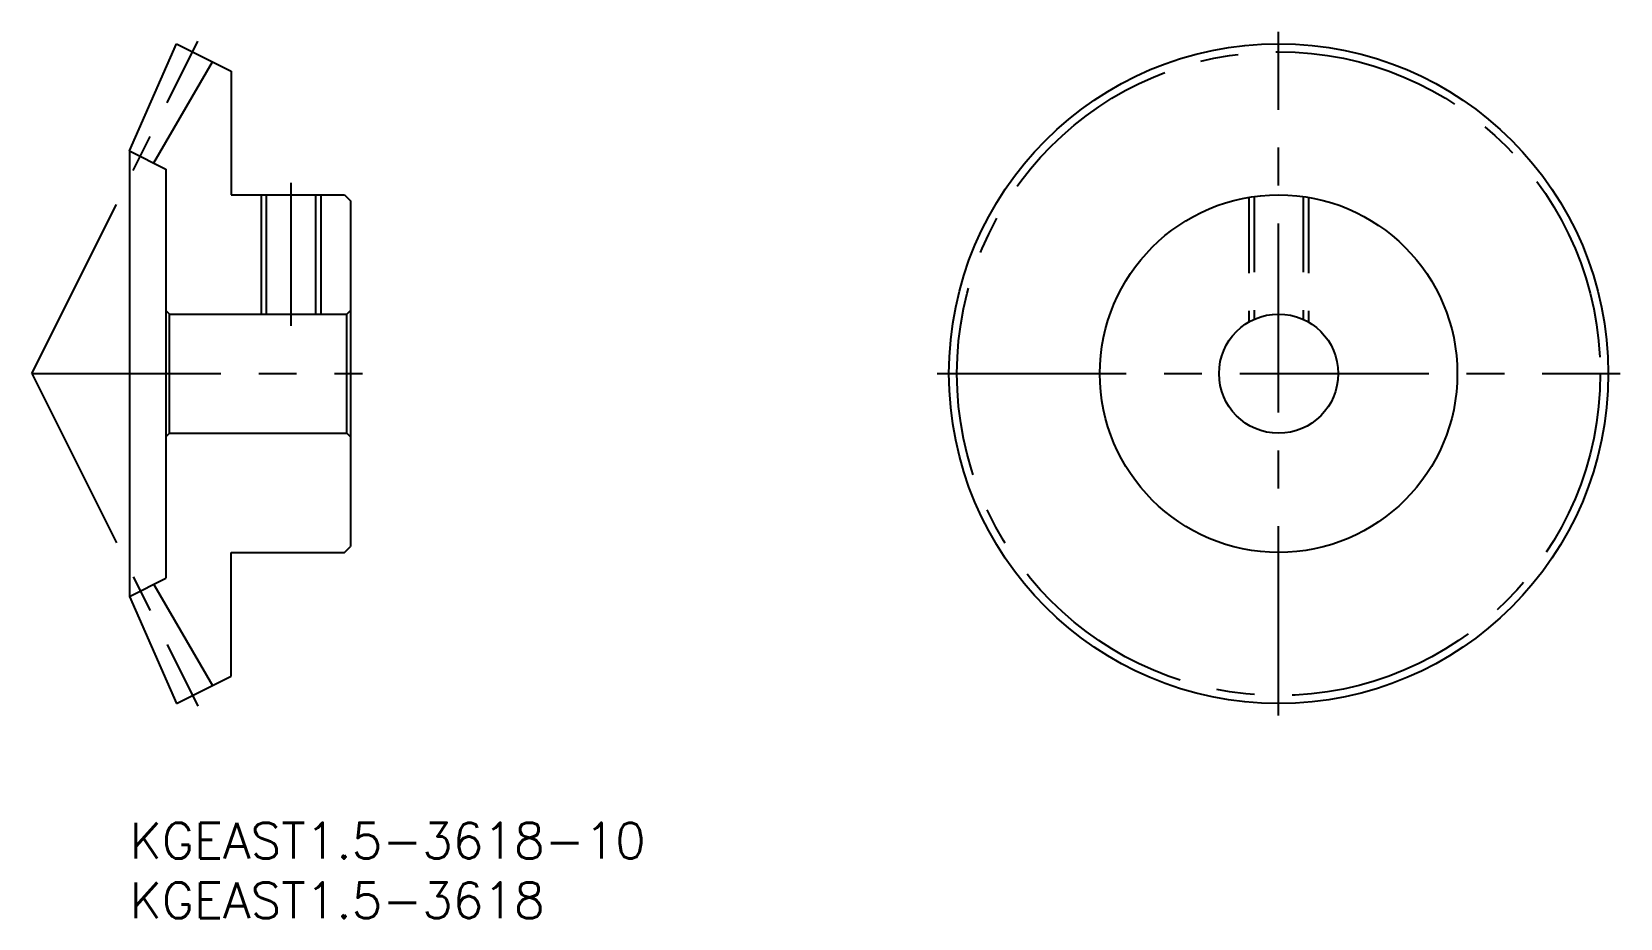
# Model space of a CAD drawing. Extents: x -8 to 125, y -8 to 66.
import ezdxf

# ---------------------------------------------------------------- set-up
doc = ezdxf.new("R2010")
doc.units = 0
doc.header["$LTSCALE"] = 0.5
doc.linetypes.add('CENTER', pattern=[50.8, 31.75, -6.35, 6.35, -6.35])
doc.linetypes.add('DASHED', pattern=[19.05, 12.7, -6.35])
for name, color, linetype in [('MSM_CENTER', 1, 'CENTER'), ('MSM_CONTINUOUS', 7, 'CONTINUOUS'), ('MSM_DASHED', 4, 'DASHED'), ('MSM_NARROW', 5, 'CONTINUOUS'), ('MSM_PART_NUMBER', 7, 'CONTINUOUS')]:
    doc.layers.add(name, color=color, linetype=linetype)
doc.styles.get("Standard").update_dxf_attribs({"font": 'txt.shx', "height": 1, "bigfont": 'bigfont.shx'})

# ---------------------------------------------------------------- blocks, each defined once
blk = doc.blocks.new('*U24')
at = {"layer": 'MSM_PART_NUMBER'}
blk.add_text('KGEAST1.5-3618-10', height=3, dxfattribs=at).set_placement((0, -3))
blk = doc.blocks.new('*U25')
at = {"layer": 'MSM_PART_NUMBER'}
blk.add_text('KGEAST1.5-3618', height=3, dxfattribs=at).set_placement((0, -8))

msp = doc.modelspace()

# ---------------------------------------------------------------- linework, layer by layer
at = {"layer": 'MSM_CENTER'}
for p, q in [((-8.21, 37.67), (5.74, 65.56)), ((96.45, 9), (96.45, 66.34)), ((13.54, 53.67), (13.54, 41.67)), ((-8.21, 37.67), (19.54, 37.67)), ((-8.21, 37.67), (5.74, 9.78)), ((67.78, 37.67), (125.12, 37.67))]:
    msp.add_line(p, q, dxfattribs=at)
msp.add_circle((96.45, 37.67), 27, dxfattribs=at)
at = {"layer": 'MSM_CONTINUOUS'}
for p, q in [((0, 56.35), (3.95, 65.34)), ((3.95, 65.34), (3.95, 65.34)), ((3.95, 65.34), (8.54, 63.05)), ((2.04, 55.34), (6.97, 63.83)), ((8.54, 63.05), (8.54, 52.67)), ((0, 56.35), (3.04, 54.83)), ((0, 56.35), (0, 18.99)), ((3.04, 54.83), (3.04, 20.51)), ((8.54, 52.67), (18.04, 52.67)), ((11.47, 52.67), (11.47, 42.67)), ((15.61, 52.67), (15.61, 42.67)), ((18.04, 52.67), (18.54, 52.17)), ((18.54, 52.17), (18.54, 23.17)), ((3.34, 42.67), (3.04, 42.97)), ((3.34, 32.67), (3.34, 42.67)), ((3.34, 42.67), (18.24, 42.67)), ((18.24, 42.67), (18.54, 42.97)), ((18.24, 32.67), (18.24, 42.67)), ((3.34, 32.67), (3.04, 32.37)), ((3.34, 32.67), (18.24, 32.67)), ((18.24, 32.67), (18.54, 32.37)), ((8.54, 12.29), (8.54, 22.67)), ((8.54, 22.67), (18.04, 22.67)), ((18.04, 22.67), (18.54, 23.17)), ((0, 18.99), (3.04, 20.51)), ((2.04, 20), (6.97, 11.51)), ((0, 18.99), (3.95, 10)), ((3.95, 10), (8.54, 12.29)), ((3.95, 10), (3.95, 10))]:
    msp.add_line(p, q, dxfattribs=at)
for radius in [27.67, 15, 5]:
    msp.add_circle((96.45, 37.67), radius, dxfattribs=at)
at = {"layer": 'MSM_DASHED'}
for p, q in [((93.95, 52.46), (93.95, 42)), ((94.39, 52.53), (94.39, 42.22)), ((98.52, 52.53), (98.52, 42.22)), ((98.95, 52.46), (98.95, 42))]:
    msp.add_line(p, q, dxfattribs=at)
at = {"layer": 'MSM_NARROW'}
for p, q in [((11.04, 52.67), (11.04, 42.67)), ((16.04, 52.67), (16.04, 42.67))]:
    msp.add_line(p, q, dxfattribs=at)

# ---------------------------------------------------------------- block references
at = {"layer": 'MSM_CONTINUOUS'}
for name in ['*U24', '*U25']:
    msp.add_blockref(name, (0, 0), dxfattribs=at)

doc.saveas('drawing.dxf')
